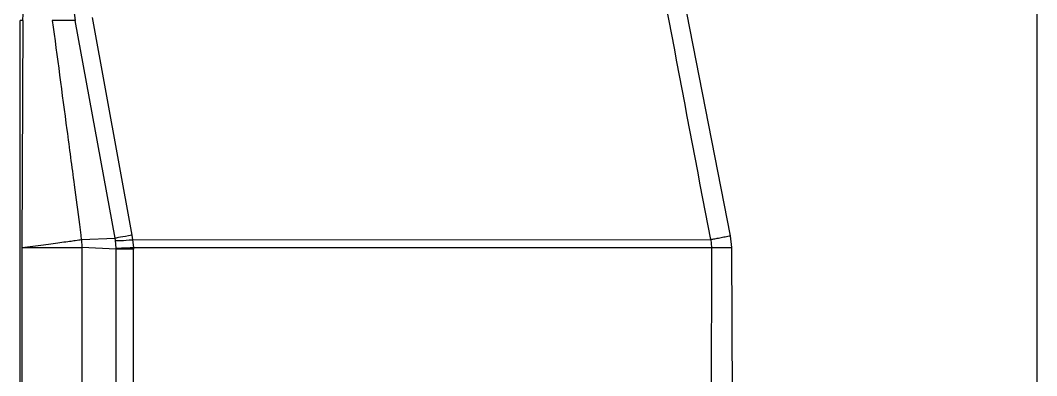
# Model space of a CAD drawing. Extents: x 943 to 1030, y 781 to 934.
# Drawn here: x 1021.22 to 1026.53, y 833.93 to 835.79 of the extents above; entities that cross this region are included whole.
import ezdxf

# ---------------------------------------------------------------- set-up
doc = ezdxf.new("R2010")
doc.units = 0
doc.header["$MEASUREMENT"] = 0
doc.layers.add('1', color=4, linetype='Continuous')

# ---------------------------------------------------------------- blocks, each defined once
blk = doc.blocks.new('AIRA')
at = {"layer": '1', "color": 3, "linetype": 'Continuous', "lineweight": 25}
for p, q in [((83.3555, 38.6635), (83.3555, 20.0537)), ((81.7549, 31.4994), (80.858, 36.0627)), ((78.4159, 32.6402), (78.6241, 31.5015)), ((78.0409, 31.4581), (78.0409, 32.6248)), ((78.0543, 32.6248), (78.0409, 32.6248)), ((78.0543, 32.6248), (78.0495, 31.4374)), ((78.3279, 32.6248), (78.2079, 32.6248)), ((78.5367, 31.4862), (78.3279, 32.6248)), ((78.3601, 31.4787), (78.5367, 31.4862)), ((78.3601, 31.4787), (78.3627, 31.4374)), ((78.5385, 31.4747), (78.5367, 31.4862)), ((78.5417, 31.4335), (78.5385, 31.4747)), ((78.6241, 31.5015), (78.6278, 31.4785)), ((78.6278, 31.4785), (81.6508, 31.4793)), ((78.6278, 31.4785), (78.6322, 31.4374)), ((81.6508, 31.4793), (81.6557, 31.4368)), ((81.7612, 31.4368), (81.7549, 31.4994)), ((78.0409, 26.4286), (78.0409, 31.4581)), ((78.0495, 31.4374), (78.0495, 26.4494)), ((78.5417, 31.4297), (78.3627, 31.4374)), ((78.3627, 31.4374), (78.3627, 26.4494)), ((78.5417, 31.4297), (78.5417, 31.4335)), ((78.5417, 26.4571), (78.5417, 31.4297)), ((78.6322, 31.4374), (81.6557, 31.4368)), ((78.6322, 31.4374), (78.6323, 31.4297)), ((78.6323, 26.4571), (78.6323, 31.4297)), ((81.6557, 31.4368), (81.6369, 26.45)), ((81.7877, 26.45), (81.7612, 31.4368))]:
    blk.add_line(p, q, dxfattribs=at)
for points, knots in [([(81.6508, 31.4793), (81.506, 32.2413), (81.2168, 33.7642), (80.9257, 35.2869), (80.7803, 36.0477)], [0, 0, 0, 0, 0.500318, 1, 1, 1, 1]), ([(78.6997, 35.6262), (78.6583, 35.5558), (78.5764, 35.4166), (78.4801, 35.1875), (78.3882, 34.9111), (78.311, 34.5817), (78.2568, 34.1994), (78.2318, 33.8096), (78.2351, 33.4149), (78.2641, 33.0179), (78.3067, 32.7557), (78.3279, 32.6248)], [0, 0, 0, 0, 0.087724, 0.173369, 0.257771, 0.383779, 0.507786, 0.630749, 0.754266, 0.877421, 1, 1, 1, 1]), ([(78.0543, 32.6248), (78.0558, 32.7147), (78.059, 32.8946), (78.0736, 33.1621), (78.0909, 33.4247), (78.1032, 33.6802), (78.1179, 33.9299), (78.1377, 34.081), (78.1477, 34.1565)], [0, 0, 0, 0, 0.166706, 0.333381, 0.500063, 0.666758, 0.833431, 1, 1, 1, 1]), ([(78.2079, 32.6248), (78.2334, 32.4338), (78.2717, 32.1473), (78.3189, 31.7916), (78.343, 31.6083), (78.3552, 31.5154), (78.3586, 31.49), (78.3596, 31.4822), (78.3599, 31.4796), (78.3601, 31.4787)], [0, 0, 0, 0, 0.500005, 0.750003, 0.931099, 0.979574, 0.993293, 0.997523, 1, 1, 1, 1]), ([(81.6508, 31.4793), (81.6579, 31.4807), (81.6722, 31.4835), (81.6981, 31.4885), (81.726, 31.4939), (81.7454, 31.4976), (81.7549, 31.4994)], [0, 0, 0, 0, 0.247515, 0.499998, 0.752481, 1, 1, 1, 1]), ([(81.6557, 31.4368), (81.6629, 31.4368), (81.6775, 31.4368), (81.7038, 31.4368), (81.732, 31.4368), (81.7515, 31.4368), (81.7612, 31.4368)], [0, 0, 0, 0, 0.247575, 0.5, 0.752425, 1, 1, 1, 1])]:
    blk.add_open_spline(points, degree=3, knots=knots, dxfattribs=at)
for points in [[(78.0495, 31.4374), (78.0877, 31.4425), (78.1641, 31.4527), (78.2628, 31.4658), (78.336, 31.4755), (78.352, 31.4776), (78.3601, 31.4787)], [(78.6241, 31.5015), (78.6016, 31.4975), (78.5567, 31.4895), (78.5434, 31.4873), (78.5367, 31.4862)], [(78.5385, 31.4747), (78.5455, 31.474), (78.5594, 31.4727), (78.605, 31.4766), (78.6278, 31.4785)], [(78.0495, 31.4374), (78.088, 31.4374), (78.165, 31.4374), (78.2645, 31.4374), (78.3384, 31.4374), (78.3546, 31.4374), (78.3627, 31.4374)], [(78.5417, 31.4335), (78.5486, 31.4341), (78.5625, 31.4353), (78.609, 31.4367), (78.6322, 31.4374)], [(78.6323, 31.4297), (78.609, 31.4297), (78.5625, 31.4297), (78.5486, 31.4297), (78.5417, 31.4297)]]:
    blk.add_open_spline(points, degree=3, dxfattribs=at)

msp = doc.modelspace()

# ---------------------------------------------------------------- block references
at = {"layer": '1'}
msp.add_blockref('AIRA', (943.1775, 803.1658), dxfattribs=at)

doc.saveas('drawing.dxf')
